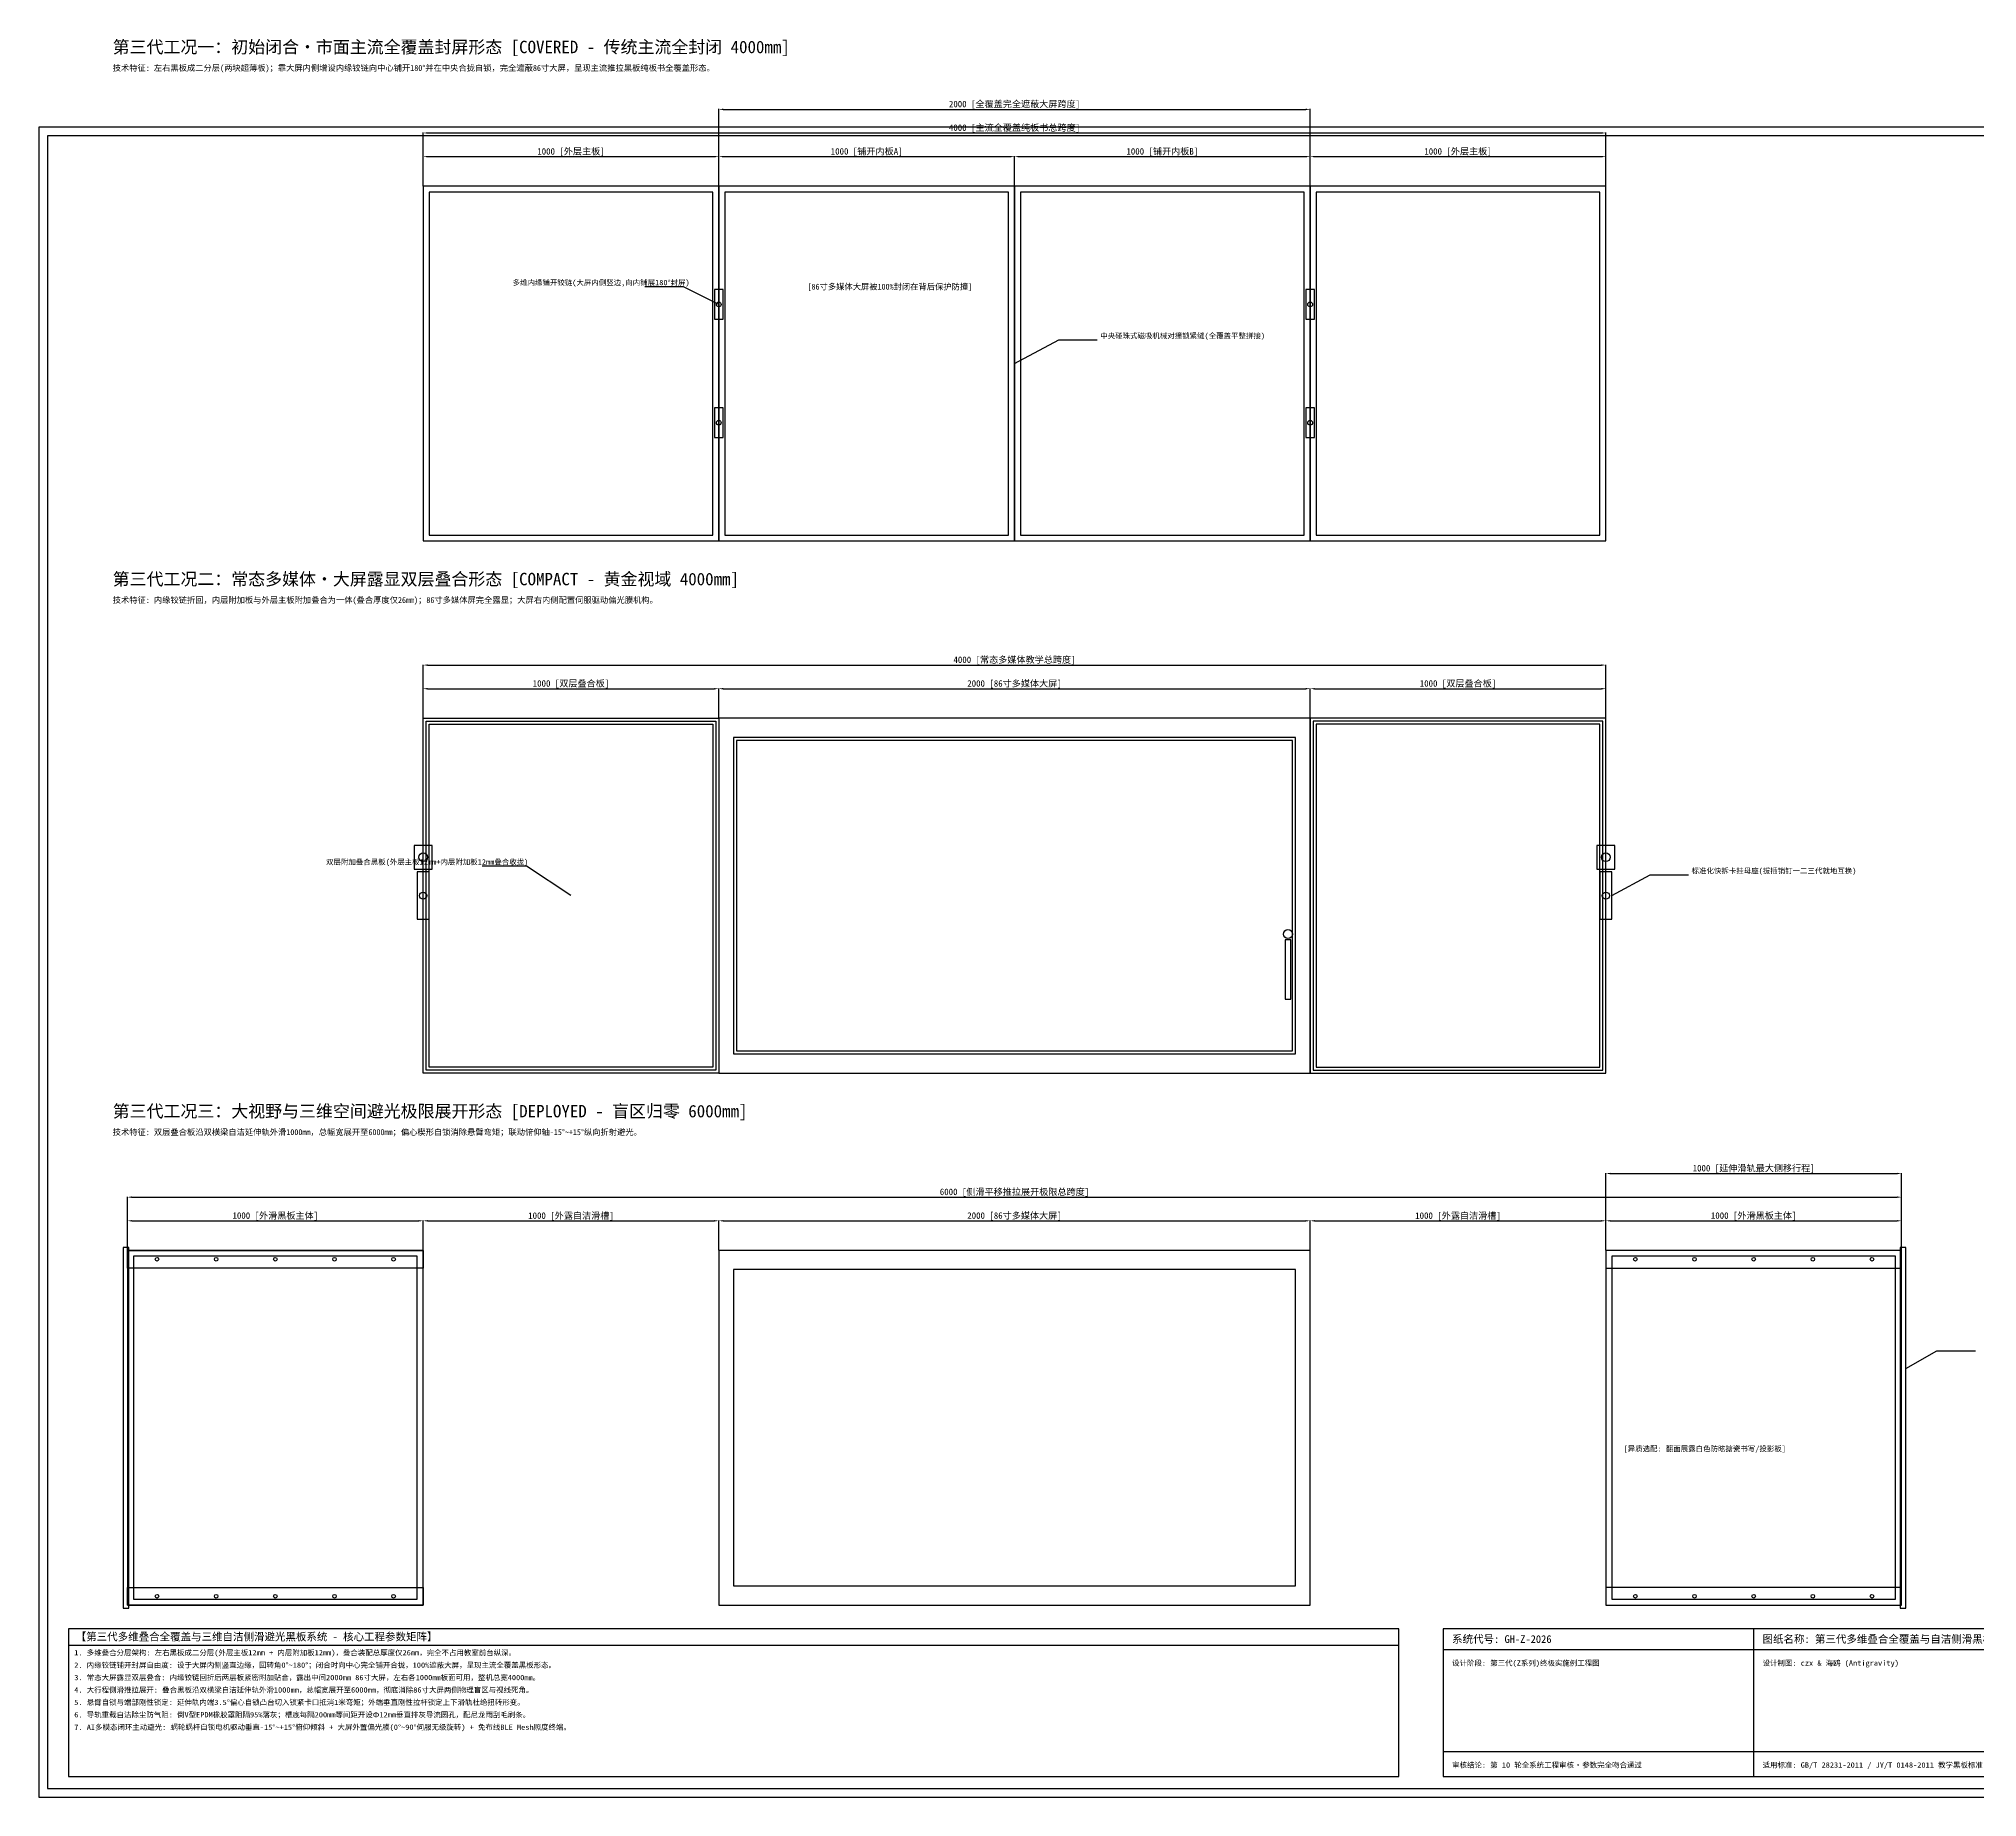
# Model space of a CAD drawing. Header units: millimetres. Extents: x -3300 to 6700, y -250 to 5699.
# Drawn here: x -3300 to 3256, y -250 to 5699 of the extents above; entities that cross this region are included whole.
import ezdxf

# ---------------------------------------------------------------- set-up
doc = ezdxf.new("R2010")
doc.units = ezdxf.units.MM
for name, color, linetype in [('01_FRAME_外框型材', 8, 'Continuous'), ('02_SCREEN_多媒体屏', 5, 'Continuous'), ('03_OUTER_BOARD_外主板', 3, 'Continuous'), ('04_INNER_BOARD_内附板', 2, 'Continuous'), ('05_INNER_HINGE_内缘铰链', 6, 'Continuous'), ('06_EXT_RAIL_延伸构件', 1, 'Continuous'), ('07_PITCH_YAW_运动副', 4, 'Continuous'), ('08_DIMS_尺寸标注', 1, 'Continuous'), ('09_TEXT_技术说明', 7, 'Continuous')]:
    doc.layers.add(name, color=color, linetype=linetype)
doc.styles.add('STYLE_GB_CN', font='simhei.ttf')
doc.dimstyles.new('ISO-25', dxfattribs={"dimtxt": 2.5, "dimasz": 2.5, "dimexe": 1.25, "dimexo": 0.625, "dimtad": 1, "dimdsep": 46, "dimtxsty": 'Standard', "dimcen": 2.5, "dimadec": 0, "dimazin": 0, "dimtfac": 1, "dimtmove": 0, "dimatfit": 3, "dimfxl": 1, "dimarcsym": 0})

# ---------------------------------------------------------------- blocks, each defined once
blk = doc.blocks.new('*D1')
at = {"layer": '08_DIMS_尺寸标注', "color": 0, "lineweight": -2, "transparency": 16777216}
for p, q in [((-2000, 5200.6), (-2000, 5301.2)), ((-1985, 5300), (-1015, 5300)), ((-1000, 5200.6), (-1000, 5301.2))]:
    blk.add_line(p, q, dxfattribs=at)
at = {"layer": '08_DIMS_尺寸标注', "color": 0, "transparency": 16777216}
for points in [[(-1985, 5302.5), (-1985, 5297.5), (-2000, 5300)], [(-1015, 5302.5), (-1015, 5297.5), (-1000, 5300)]]:
    blk.add_solid(points, dxfattribs=at)
at = {"layer": 'Defpoints', "color": 0, "transparency": 16777216}
for p in [(-1000, 5300), (-2000, 5200), (-1000, 5200)]:
    blk.add_point(p, dxfattribs=at)
at = {"layer": '08_DIMS_尺寸标注', "color": 0, "transparency": 16777216, "insert": (-1500, 5315.2), "char_height": 22, "attachment_point": 5, "style": 'STYLE_GB_CN'}
blk.add_mtext('1000 [外层主板]', dxfattribs=at)
blk = doc.blocks.new('*D2')
at = {"layer": '08_DIMS_尺寸标注', "color": 0, "lineweight": -2, "transparency": 16777216}
for p, q in [((-1000, 5200.6), (-1000, 5301.2)), ((-985, 5300), (-15, 5300)), ((0, 5200.6), (0, 5301.2))]:
    blk.add_line(p, q, dxfattribs=at)
at = {"layer": '08_DIMS_尺寸标注', "color": 0, "transparency": 16777216}
for points in [[(-985, 5302.5), (-985, 5297.5), (-1000, 5300)], [(-15, 5302.5), (-15, 5297.5), (0, 5300)]]:
    blk.add_solid(points, dxfattribs=at)
at = {"layer": 'Defpoints', "color": 0, "transparency": 16777216}
for p in [(0, 5300), (-1000, 5200), (0, 5200)]:
    blk.add_point(p, dxfattribs=at)
at = {"layer": '08_DIMS_尺寸标注', "color": 0, "transparency": 16777216, "insert": (-500, 5315.3), "char_height": 22, "attachment_point": 5, "style": 'STYLE_GB_CN'}
blk.add_mtext('1000 [铺开内板A]', dxfattribs=at)
blk = doc.blocks.new('*D3')
at = {"layer": '08_DIMS_尺寸标注', "color": 0, "lineweight": -2, "transparency": 16777216}
for p, q in [((0, 5200.6), (0, 5301.2)), ((15, 5300), (985, 5300)), ((1000, 5200.6), (1000, 5301.2))]:
    blk.add_line(p, q, dxfattribs=at)
at = {"layer": '08_DIMS_尺寸标注', "color": 0, "transparency": 16777216}
for points in [[(15, 5302.5), (15, 5297.5), (0, 5300)], [(985, 5302.5), (985, 5297.5), (1000, 5300)]]:
    blk.add_solid(points, dxfattribs=at)
at = {"layer": 'Defpoints', "color": 0, "transparency": 16777216}
for p in [(1000, 5300), (0, 5200), (1000, 5200)]:
    blk.add_point(p, dxfattribs=at)
at = {"layer": '08_DIMS_尺寸标注', "color": 0, "transparency": 16777216, "insert": (500, 5315.3), "char_height": 22, "attachment_point": 5, "style": 'STYLE_GB_CN'}
blk.add_mtext('1000 [铺开内板B]', dxfattribs=at)
blk = doc.blocks.new('*D4')
at = {"layer": '08_DIMS_尺寸标注', "color": 0, "lineweight": -2, "transparency": 16777216}
for p, q in [((1000, 5200.6), (1000, 5301.2)), ((1015, 5300), (1985, 5300)), ((2000, 5200.6), (2000, 5301.2))]:
    blk.add_line(p, q, dxfattribs=at)
at = {"layer": '08_DIMS_尺寸标注', "color": 0, "transparency": 16777216}
for points in [[(1015, 5302.5), (1015, 5297.5), (1000, 5300)], [(1985, 5302.5), (1985, 5297.5), (2000, 5300)]]:
    blk.add_solid(points, dxfattribs=at)
at = {"layer": 'Defpoints', "color": 0, "transparency": 16777216}
for p in [(2000, 5300), (1000, 5200), (2000, 5200)]:
    blk.add_point(p, dxfattribs=at)
at = {"layer": '08_DIMS_尺寸标注', "color": 0, "transparency": 16777216, "insert": (1500, 5315.2), "char_height": 22, "attachment_point": 5, "style": 'STYLE_GB_CN'}
blk.add_mtext('1000 [外层主板]', dxfattribs=at)
blk = doc.blocks.new('*D5')
at = {"layer": '08_DIMS_尺寸标注', "color": 0, "lineweight": -2, "transparency": 16777216}
for p, q in [((-2000, 5200.6), (-2000, 5381.2)), ((-1985, 5380), (1985, 5380)), ((2000, 5200.6), (2000, 5381.2))]:
    blk.add_line(p, q, dxfattribs=at)
at = {"layer": '08_DIMS_尺寸标注', "color": 0, "transparency": 16777216}
for points in [[(-1985, 5382.5), (-1985, 5377.5), (-2000, 5380)], [(1985, 5382.5), (1985, 5377.5), (2000, 5380)]]:
    blk.add_solid(points, dxfattribs=at)
at = {"layer": 'Defpoints', "color": 0, "transparency": 16777216}
for p in [(2000, 5380), (-2000, 5200), (2000, 5200)]:
    blk.add_point(p, dxfattribs=at)
at = {"layer": '08_DIMS_尺寸标注', "color": 0, "transparency": 16777216, "insert": (0, 5395.5), "char_height": 22, "attachment_point": 5, "style": 'STYLE_GB_CN'}
blk.add_mtext('4000 [主流全覆盖纯板书总跨度]', dxfattribs=at)
blk = doc.blocks.new('*D6')
at = {"layer": '08_DIMS_尺寸标注', "color": 0, "lineweight": -2, "transparency": 16777216}
for p, q in [((-1000, 5200.6), (-1000, 5461.2)), ((-985, 5460), (985, 5460)), ((1000, 5200.6), (1000, 5461.2))]:
    blk.add_line(p, q, dxfattribs=at)
at = {"layer": '08_DIMS_尺寸标注', "color": 0, "transparency": 16777216}
for points in [[(-985, 5462.5), (-985, 5457.5), (-1000, 5460)], [(985, 5462.5), (985, 5457.5), (1000, 5460)]]:
    blk.add_solid(points, dxfattribs=at)
at = {"layer": 'Defpoints', "color": 0, "transparency": 16777216}
for p in [(1000, 5460), (-1000, 5200), (1000, 5200)]:
    blk.add_point(p, dxfattribs=at)
at = {"layer": '08_DIMS_尺寸标注', "color": 0, "transparency": 16777216, "insert": (0, 5475.5), "char_height": 22, "attachment_point": 5, "style": 'STYLE_GB_CN'}
blk.add_mtext('2000 [全覆盖完全遮蔽大屏跨度]', dxfattribs=at)
blk = doc.blocks.new('*D7')
at = {"layer": '08_DIMS_尺寸标注', "color": 0, "lineweight": -2, "transparency": 16777216}
for p, q in [((-2000, 3400.6), (-2000, 3501.2)), ((-1985, 3500), (-1015, 3500)), ((-1000, 3400.6), (-1000, 3501.2))]:
    blk.add_line(p, q, dxfattribs=at)
at = {"layer": '08_DIMS_尺寸标注', "color": 0, "transparency": 16777216}
for points in [[(-1985, 3502.5), (-1985, 3497.5), (-2000, 3500)], [(-1015, 3502.5), (-1015, 3497.5), (-1000, 3500)]]:
    blk.add_solid(points, dxfattribs=at)
at = {"layer": 'Defpoints', "color": 0, "transparency": 16777216}
for p in [(-1000, 3500), (-2000, 3400), (-1000, 3400)]:
    blk.add_point(p, dxfattribs=at)
at = {"layer": '08_DIMS_尺寸标注', "color": 0, "transparency": 16777216, "insert": (-1500, 3515.3), "char_height": 22, "attachment_point": 5, "style": 'STYLE_GB_CN'}
blk.add_mtext('1000 [双层叠合板]', dxfattribs=at)
blk = doc.blocks.new('*D8')
at = {"layer": '08_DIMS_尺寸标注', "color": 0, "lineweight": -2, "transparency": 16777216}
for p, q in [((-1000, 3400.6), (-1000, 3501.2)), ((-985, 3500), (985, 3500)), ((1000, 3400.6), (1000, 3501.2))]:
    blk.add_line(p, q, dxfattribs=at)
at = {"layer": '08_DIMS_尺寸标注', "color": 0, "transparency": 16777216}
for points in [[(-985, 3502.5), (-985, 3497.5), (-1000, 3500)], [(985, 3502.5), (985, 3497.5), (1000, 3500)]]:
    blk.add_solid(points, dxfattribs=at)
at = {"layer": 'Defpoints', "color": 0, "transparency": 16777216}
for p in [(1000, 3500), (-1000, 3400), (1000, 3400)]:
    blk.add_point(p, dxfattribs=at)
at = {"layer": '08_DIMS_尺寸标注', "color": 0, "transparency": 16777216, "insert": (0, 3515.2), "char_height": 22, "attachment_point": 5, "style": 'STYLE_GB_CN'}
blk.add_mtext('2000 [86寸多媒体大屏]', dxfattribs=at)
blk = doc.blocks.new('*D9')
at = {"layer": '08_DIMS_尺寸标注', "color": 0, "lineweight": -2, "transparency": 16777216}
for p, q in [((1000, 3400.6), (1000, 3501.2)), ((1015, 3500), (1985, 3500)), ((2000, 3400.6), (2000, 3501.2))]:
    blk.add_line(p, q, dxfattribs=at)
at = {"layer": '08_DIMS_尺寸标注', "color": 0, "transparency": 16777216}
for points in [[(1015, 3502.5), (1015, 3497.5), (1000, 3500)], [(1985, 3502.5), (1985, 3497.5), (2000, 3500)]]:
    blk.add_solid(points, dxfattribs=at)
at = {"layer": 'Defpoints', "color": 0, "transparency": 16777216}
for p in [(2000, 3500), (1000, 3400), (2000, 3400)]:
    blk.add_point(p, dxfattribs=at)
at = {"layer": '08_DIMS_尺寸标注', "color": 0, "transparency": 16777216, "insert": (1500, 3515.3), "char_height": 22, "attachment_point": 5, "style": 'STYLE_GB_CN'}
blk.add_mtext('1000 [双层叠合板]', dxfattribs=at)
blk = doc.blocks.new('*D10')
at = {"layer": '08_DIMS_尺寸标注', "color": 0, "lineweight": -2, "transparency": 16777216}
for p, q in [((-2000, 3400.6), (-2000, 3581.2)), ((-1985, 3580), (1985, 3580)), ((2000, 3400.6), (2000, 3581.2))]:
    blk.add_line(p, q, dxfattribs=at)
at = {"layer": '08_DIMS_尺寸标注', "color": 0, "transparency": 16777216}
for points in [[(-1985, 3582.5), (-1985, 3577.5), (-2000, 3580)], [(1985, 3582.5), (1985, 3577.5), (2000, 3580)]]:
    blk.add_solid(points, dxfattribs=at)
at = {"layer": 'Defpoints', "color": 0, "transparency": 16777216}
for p in [(2000, 3580), (-2000, 3400), (2000, 3400)]:
    blk.add_point(p, dxfattribs=at)
at = {"layer": '08_DIMS_尺寸标注', "color": 0, "transparency": 16777216, "insert": (0, 3595.5), "char_height": 22, "attachment_point": 5, "style": 'STYLE_GB_CN'}
blk.add_mtext('4000 [常态多媒体教学总跨度]', dxfattribs=at)
blk = doc.blocks.new('*D11')
at = {"layer": '08_DIMS_尺寸标注', "color": 0, "lineweight": -2, "transparency": 16777216}
for p, q in [((-3000, 1600.6), (-3000, 1701.2)), ((-2985, 1700), (-2015, 1700)), ((-2000, 1600.6), (-2000, 1701.2))]:
    blk.add_line(p, q, dxfattribs=at)
at = {"layer": '08_DIMS_尺寸标注', "color": 0, "transparency": 16777216}
for points in [[(-2985, 1702.5), (-2985, 1697.5), (-3000, 1700)], [(-2015, 1702.5), (-2015, 1697.5), (-2000, 1700)]]:
    blk.add_solid(points, dxfattribs=at)
at = {"layer": 'Defpoints', "color": 0, "transparency": 16777216}
for p in [(-2000, 1700), (-3000, 1600), (-2000, 1600)]:
    blk.add_point(p, dxfattribs=at)
at = {"layer": '08_DIMS_尺寸标注', "color": 0, "transparency": 16777216, "insert": (-2500, 1715.2), "char_height": 22, "attachment_point": 5, "style": 'STYLE_GB_CN'}
blk.add_mtext('1000 [外滑黑板主体]', dxfattribs=at)
blk = doc.blocks.new('*D12')
at = {"layer": '08_DIMS_尺寸标注', "color": 0, "lineweight": -2, "transparency": 16777216}
for p, q in [((-2000, 1600.6), (-2000, 1701.2)), ((-1985, 1700), (-1015, 1700)), ((-1000, 1600.6), (-1000, 1701.2))]:
    blk.add_line(p, q, dxfattribs=at)
at = {"layer": '08_DIMS_尺寸标注', "color": 0, "transparency": 16777216}
for points in [[(-1985, 1702.5), (-1985, 1697.5), (-2000, 1700)], [(-1015, 1702.5), (-1015, 1697.5), (-1000, 1700)]]:
    blk.add_solid(points, dxfattribs=at)
at = {"layer": 'Defpoints', "color": 0, "transparency": 16777216}
for p in [(-1000, 1700), (-2000, 1600), (-1000, 1600)]:
    blk.add_point(p, dxfattribs=at)
at = {"layer": '08_DIMS_尺寸标注', "color": 0, "transparency": 16777216, "insert": (-1500, 1715.1), "char_height": 22, "attachment_point": 5, "style": 'STYLE_GB_CN'}
blk.add_mtext('1000 [外露自洁滑槽]', dxfattribs=at)
blk = doc.blocks.new('*D13')
at = {"layer": '08_DIMS_尺寸标注', "color": 0, "lineweight": -2, "transparency": 16777216}
for p, q in [((-1000, 1600.6), (-1000, 1701.2)), ((-985, 1700), (985, 1700)), ((1000, 1600.6), (1000, 1701.2))]:
    blk.add_line(p, q, dxfattribs=at)
at = {"layer": '08_DIMS_尺寸标注', "color": 0, "transparency": 16777216}
for points in [[(-985, 1702.5), (-985, 1697.5), (-1000, 1700)], [(985, 1702.5), (985, 1697.5), (1000, 1700)]]:
    blk.add_solid(points, dxfattribs=at)
at = {"layer": 'Defpoints', "color": 0, "transparency": 16777216}
for p in [(1000, 1700), (-1000, 1600), (1000, 1600)]:
    blk.add_point(p, dxfattribs=at)
at = {"layer": '08_DIMS_尺寸标注', "color": 0, "transparency": 16777216, "insert": (0, 1715.2), "char_height": 22, "attachment_point": 5, "style": 'STYLE_GB_CN'}
blk.add_mtext('2000 [86寸多媒体大屏]', dxfattribs=at)
blk = doc.blocks.new('*D14')
at = {"layer": '08_DIMS_尺寸标注', "color": 0, "lineweight": -2, "transparency": 16777216}
for p, q in [((1000, 1600.6), (1000, 1701.2)), ((1015, 1700), (1985, 1700)), ((2000, 1600.6), (2000, 1701.2))]:
    blk.add_line(p, q, dxfattribs=at)
at = {"layer": '08_DIMS_尺寸标注', "color": 0, "transparency": 16777216}
for points in [[(1015, 1702.5), (1015, 1697.5), (1000, 1700)], [(1985, 1702.5), (1985, 1697.5), (2000, 1700)]]:
    blk.add_solid(points, dxfattribs=at)
at = {"layer": 'Defpoints', "color": 0, "transparency": 16777216}
for p in [(2000, 1700), (1000, 1600), (2000, 1600)]:
    blk.add_point(p, dxfattribs=at)
at = {"layer": '08_DIMS_尺寸标注', "color": 0, "transparency": 16777216, "insert": (1500, 1715.1), "char_height": 22, "attachment_point": 5, "style": 'STYLE_GB_CN'}
blk.add_mtext('1000 [外露自洁滑槽]', dxfattribs=at)
blk = doc.blocks.new('*D15')
at = {"layer": '08_DIMS_尺寸标注', "color": 0, "lineweight": -2, "transparency": 16777216}
for p, q in [((2000, 1600.6), (2000, 1701.2)), ((2015, 1700), (2985, 1700)), ((3000, 1600.6), (3000, 1701.2))]:
    blk.add_line(p, q, dxfattribs=at)
at = {"layer": '08_DIMS_尺寸标注', "color": 0, "transparency": 16777216}
for points in [[(2015, 1702.5), (2015, 1697.5), (2000, 1700)], [(2985, 1702.5), (2985, 1697.5), (3000, 1700)]]:
    blk.add_solid(points, dxfattribs=at)
at = {"layer": 'Defpoints', "color": 0, "transparency": 16777216}
for p in [(3000, 1700), (2000, 1600), (3000, 1600)]:
    blk.add_point(p, dxfattribs=at)
at = {"layer": '08_DIMS_尺寸标注', "color": 0, "transparency": 16777216, "insert": (2500, 1715.2), "char_height": 22, "attachment_point": 5, "style": 'STYLE_GB_CN'}
blk.add_mtext('1000 [外滑黑板主体]', dxfattribs=at)
blk = doc.blocks.new('*D16')
at = {"layer": '08_DIMS_尺寸标注', "color": 0, "lineweight": -2, "transparency": 16777216}
for p, q in [((-3000, 1600.6), (-3000, 1781.2)), ((-2985, 1780), (2985, 1780)), ((3000, 1600.6), (3000, 1781.2))]:
    blk.add_line(p, q, dxfattribs=at)
at = {"layer": '08_DIMS_尺寸标注', "color": 0, "transparency": 16777216}
for points in [[(-2985, 1782.5), (-2985, 1777.5), (-3000, 1780)], [(2985, 1782.5), (2985, 1777.5), (3000, 1780)]]:
    blk.add_solid(points, dxfattribs=at)
at = {"layer": 'Defpoints', "color": 0, "transparency": 16777216}
for p in [(3000, 1780), (-3000, 1600), (3000, 1600)]:
    blk.add_point(p, dxfattribs=at)
at = {"layer": '08_DIMS_尺寸标注', "color": 0, "transparency": 16777216, "insert": (0, 1795.4), "char_height": 22, "attachment_point": 5, "style": 'STYLE_GB_CN'}
blk.add_mtext('6000 [侧滑平移推拉展开极限总跨度]', dxfattribs=at)
blk = doc.blocks.new('*D17')
at = {"layer": '08_DIMS_尺寸标注', "color": 0, "lineweight": -2, "transparency": 16777216}
for p, q in [((2000, 1600.6), (2000, 1861.2)), ((2015, 1860), (2985, 1860)), ((3000, 1600.6), (3000, 1861.2))]:
    blk.add_line(p, q, dxfattribs=at)
at = {"layer": '08_DIMS_尺寸标注', "color": 0, "transparency": 16777216}
for points in [[(2015, 1862.5), (2015, 1857.5), (2000, 1860)], [(2985, 1862.5), (2985, 1857.5), (3000, 1860)]]:
    blk.add_solid(points, dxfattribs=at)
at = {"layer": 'Defpoints', "color": 0, "transparency": 16777216}
for p in [(3000, 1860), (2000, 1600), (3000, 1600)]:
    blk.add_point(p, dxfattribs=at)
at = {"layer": '08_DIMS_尺寸标注', "color": 0, "transparency": 16777216, "insert": (2500, 1875.4), "char_height": 22, "attachment_point": 5, "style": 'STYLE_GB_CN'}
blk.add_mtext('1000 [延伸滑轨最大侧移行程]', dxfattribs=at)

msp = doc.modelspace()

# ---------------------------------------------------------------- linework, layer by layer
at = {"layer": '01_FRAME_外框型材', "color": 8}
for p, q in [((-3200, 265), (1300, 265)), ((2500, -180), (2500, 320)), ((1450, 250), (6600, 250)), ((1450, -95), (6600, -95))]:
    msp.add_line(p, q, dxfattribs=at)
for points in [[(-3300, -250), (6700, -250), (6700, 5400), (-3300, 5400)], [(-3270, -220), (6670, -220), (6670, 5370), (-3270, 5370)], [(-1000, 2200), (1000, 2200), (1000, 3400), (-1000, 3400)], [(-2000, 1540), (-3000, 1540), (-3000, 1600), (-2000, 1600)], [(-1000, 400), (1000, 400), (1000, 1600), (-1000, 1600)], [(2000, 1540), (3000, 1540), (3000, 1600), (2000, 1600)], [(-2000, 400), (-3000, 400), (-3000, 460), (-2000, 460)], [(2000, 400), (3000, 400), (3000, 460), (2000, 460)], [(-3200, -180), (1300, -180), (1300, 320), (-3200, 320)], [(1450, -180), (6600, -180), (6600, 320), (1450, 320)]]:
    msp.add_lwpolyline(points, close=True, dxfattribs=at)
at = {"layer": '02_SCREEN_多媒体屏', "color": 5}
for points in [[(-1000, 4000), (1000, 4000), (1000, 5200), (-1000, 5200)], [(-950, 2265), (950, 2265), (950, 3335), (-950, 3335)], [(-940, 2275), (940, 2275), (940, 3325), (-940, 3325)], [(-950, 465), (950, 465), (950, 1535), (-950, 1535)]]:
    msp.add_lwpolyline(points, close=True, dxfattribs=at)
at = {"layer": '03_OUTER_BOARD_外主板', "color": 3}
for points in [[(-2000, 4000), (-1000, 4000), (-1000, 5200), (-2000, 5200)], [(-1980, 4020), (-1020, 4020), (-1020, 5180), (-1980, 5180)], [(1000, 4000), (2000, 4000), (2000, 5200), (1000, 5200)], [(1020, 4020), (1980, 4020), (1980, 5180), (1020, 5180)], [(-1000, 2200), (-2000, 2200), (-2000, 3400), (-1000, 3400)], [(-1020, 2220), (-1980, 2220), (-1980, 3380), (-1020, 3380)], [(1000, 2200), (2000, 2200), (2000, 3400), (1000, 3400)], [(1020, 2220), (1980, 2220), (1980, 3380), (1020, 3380)], [(-3000, 400), (-2000, 400), (-2000, 1600), (-3000, 1600)], [(-2980, 420), (-2020, 420), (-2020, 1580), (-2980, 1580)]]:
    msp.add_lwpolyline(points, close=True, dxfattribs=at)
at = {"layer": '04_INNER_BOARD_内附板', "color": 2}
for points in [[(-1000, 4000), (0, 4000), (0, 5200), (-1000, 5200)], [(-980, 4020), (-20, 4020), (-20, 5180), (-980, 5180)], [(0, 4000), (1000, 4000), (1000, 5200), (0, 5200)], [(20, 4020), (980, 4020), (980, 5180), (20, 5180)], [(-1010, 2210), (-1990, 2210), (-1990, 3390), (-1010, 3390)], [(1010, 2210), (1990, 2210), (1990, 3390), (1010, 3390)]]:
    msp.add_lwpolyline(points, close=True, dxfattribs=at)
at = {"layer": '05_INNER_HINGE_内缘铰链', "color": 6}
for points in [[(-1015, 4750), (-985, 4750), (-985, 4850), (-1015, 4850)], [(985, 4750), (1015, 4750), (1015, 4850), (985, 4850)], [(-1015, 4350), (-985, 4350), (-985, 4450), (-1015, 4450)], [(985, 4350), (1015, 4350), (1015, 4450), (985, 4450)]]:
    msp.add_lwpolyline(points, close=True, dxfattribs=at)
for centre, radius in [((-1000, 4800), 8), ((1000, 4800), 8), ((-1000, 4400), 8), ((1000, 4400), 8), ((-2900, 1570), 6), ((-2700, 1570), 6), ((-2500, 1570), 6), ((-2300, 1570), 6), ((-2100, 1570), 6), ((2100, 1570), 6), ((2300, 1570), 6), ((2500, 1570), 6), ((2700, 1570), 6), ((2900, 1570), 6), ((-2900, 430), 6), ((-2700, 430), 6), ((-2500, 430), 6), ((-2300, 430), 6), ((-2100, 430), 6), ((2100, 430), 6), ((2300, 430), 6), ((2500, 430), 6), ((2700, 430), 6), ((2900, 430), 6)]:
    msp.add_circle(centre, radius, dxfattribs=at)
at = {"layer": '06_EXT_RAIL_延伸构件', "color": 1}
for points in [[(-3015, 390), (-2995, 390), (-2995, 1610), (-3015, 1610)], [(2000, 400), (3000, 400), (3000, 1600), (2000, 1600)], [(2995, 390), (3015, 390), (3015, 1610), (2995, 1610)]]:
    msp.add_lwpolyline(points, close=True, dxfattribs=at)
at = {"layer": '07_PITCH_YAW_运动副', "color": 2}
msp.add_line((940, 2300), (940, 3300), dxfattribs=at)
at = {"layer": '07_PITCH_YAW_运动副', "color": 4}
for points in [[(-2030, 2890), (-1970, 2890), (-1970, 2970), (-2030, 2970)], [(1970, 2890), (2030, 2890), (2030, 2970), (1970, 2970)], [(-2020, 2720), (-1980, 2720), (-1980, 2880), (-2020, 2880)], [(1980, 2720), (2020, 2720), (2020, 2880), (1980, 2880)]]:
    msp.add_lwpolyline(points, close=True, dxfattribs=at)
at = {"layer": '07_PITCH_YAW_运动副', "color": 2}
msp.add_lwpolyline([(915, 2450), (935, 2450), (935, 2650), (915, 2650)], close=True, dxfattribs=at)
at = {"layer": '07_PITCH_YAW_运动副', "color": 4}
for centre, radius in [((-2000, 2930), 15), ((2000, 2930), 15), ((-2000, 2800), 12), ((2000, 2800), 12)]:
    msp.add_circle(centre, radius, dxfattribs=at)
at = {"layer": '07_PITCH_YAW_运动副', "color": 2}
msp.add_circle((925, 2670), 15, dxfattribs=at)
at = {"layer": '09_TEXT_技术说明'}
for p, q in [((-1120, 4860), (-1250, 4860)), ((-1000, 4800), (-1120, 4860)), ((0, 4600), (150, 4680)), ((150, 4680), (280, 4680)), ((-1650, 2900), (-1800, 2900)), ((-1500, 2800), (-1650, 2900)), ((2020, 2800), (2150, 2870)), ((2150, 2870), (2280, 2870)), ((3015, 1200), (3120, 1260)), ((3120, 1260), (3250, 1260))]:
    msp.add_line(p, q, dxfattribs=at)
at = {"layer": '09_TEXT_技术说明', "color": 7}
msp.add_lwpolyline([(2020, 420), (2980, 420), (2980, 1580), (2020, 1580)], close=True, dxfattribs=at)

# ---------------------------------------------------------------- texts
at = {"layer": '02_SCREEN_多媒体屏', "color": 5, "style": 'STYLE_GB_CN'}
msp.add_text('[86寸多媒体大屏被100%封闭在背后保护防撞]', height=20, dxfattribs=at).set_placement((-700, 4850))
at = {"layer": '09_TEXT_技术说明', "color": 7, "style": 'STYLE_GB_CN'}
for s, height, p in [('第三代工况一：初始闭合·市面主流全覆盖封屏形态 [COVERED - 传统主流全封闭 4000mm]', 42, (-3050, 5650)), ('技术特征: 左右黑板成二分层(两块超薄板)；靠大屏内侧增设内缘铰链向中心铺开180°并在中央合拢自锁，完全遮蔽86寸大屏，呈现主流推拉黑板纯板书全覆盖形态。', 20, (-3050, 5590)), ('第三代工况二：常态多媒体·大屏露显双层叠合形态 [COMPACT - 黄金视域 4000mm]', 42, (-3050, 3850)), ('技术特征: 内缘铰链折回，内层附加板与外层主板附加叠合为一体(叠合厚度仅26mm)；86寸多媒体屏完全露显；大屏右内侧配置伺服驱动偏光膜机构。', 20, (-3050, 3790)), ('第三代工况三：大视野与三维空间避光极限展开形态 [DEPLOYED - 盲区归零 6000mm]', 42, (-3050, 2050)), ('技术特征: 双层叠合板沿双横梁自洁延伸轨外滑1000mm，总幅宽展开至6000mm；偏心楔形自锁消除悬臂弯矩；联动俯仰轴-15°~+15°纵向折射避光。', 20, (-3050, 1990)), ('[异质选配: 翻面展露白色防眩搪瓷书写/投影板]', 18, (2060, 920)), ('【第三代多维叠合全覆盖与三维自洁侧滑避光黑板系统 - 核心工程参数矩阵】', 26, (-3175, 280)), ('系统代号: GH-Z-2026', 26, (1480, 272)), ('图纸名称: 第三代多维叠合全覆盖与自洁侧滑黑板工程总装图', 26, (2530, 272)), ('2. 内缘铰链铺开封屏自由度: 设于大屏内侧竖直边缘，回转角0°~180°；闭合时向中心完全铺开合拢，100%遮蔽大屏，呈现主流全覆盖黑板形态。', 18, (-3180, 188)), ('1. 多维叠合分层架构: 左右黑板成二分层(外层主板12mm + 内层附加板12mm)，叠合装配总厚度仅26mm，完全不占用教室前台纵深。', 18, (-3180, 230)), ('设计阶段: 第三代(Z系列)终极实施例工程图', 18, (1480, 195)), ('设计制图: czx & 海鸥 (Antigravity)', 18, (2530, 195)), ('3. 常态大屏露显双层叠合: 内缘铰链回折后两层板紧密附加贴合，露出中间2000mm 86寸大屏，左右各1000mm板面可用，整机总宽4000mm。', 18, (-3180, 146)), ('4. 大行程侧滑推拉展开: 叠合黑板沿双横梁自洁延伸轨外滑1000mm，总幅宽展开至6000mm，彻底消除86寸大屏两侧物理盲区与视线死角。', 18, (-3180, 104)), ('5. 悬臂自锁与端部刚性锁定: 延伸轨内端3.5°偏心自锁凸台切入锁紧卡口抵消1米弯矩；外端垂直刚性拉杆锁定上下滑轨杜绝扭转形变。', 18, (-3180, 62)), ('6. 导轨重载自洁除尘防气阻: 倒V型EPDM橡胶罩阻隔95%落灰；槽底每隔200mm等间距开设Φ12mm垂直排灰导流圆孔，配尼龙雨刮毛刷条。', 18, (-3180, 20)), ('7. AI多模态闭环主动避光: 蜗轮蜗杆自锁电机驱动垂直-15°~+15°俯仰倾斜 + 大屏外置偏光膜(0°~90°伺服无级旋转) + 免布线BLE Mesh照度终端。', 18, (-3180, -22)), ('审核结论: 第 10 轮全系统工程审核·参数完全吻合通过', 18, (1480, -150)), ('适用标准: GB/T 28231-2011 / JY/T 0148-2011 教学黑板标准', 18, (2530, -150))]:
    msp.add_text(s, height=height, dxfattribs=at).set_placement(p)
at = {"layer": '09_TEXT_技术说明', "style": 'STYLE_GB_CN'}
for s, p in [('多维内缘铺开铰链(大屏内侧竖边,向内铺展180°封屏)', (-1697.4, 4865)), ('中央碰珠式磁吸机械对撞锁紧缝(全覆盖平整拼接)', (290, 4685)), ('双层附加叠合黑板(外层主板12mm+内层附加板12mm叠合收拢)', (-2328.4, 2905)), ('标准化快拆卡挂母座(拔插销钉一二三代就地互换)', (2290, 2875))]:
    msp.add_text(s, height=18, dxfattribs=at).set_placement(p)

# ---------------------------------------------------------------- dimensions: what is measured, and where the dimension line sits
at = {"layer": '08_DIMS_尺寸标注', "color": 1}
for p1, p2, distance, text, picture, middle in [((-1000, 5200), (1000, 5200), 260, '2000 [全覆盖完全遮蔽大屏跨度]', '*D6', (0, 5475.456)), ((-2000, 5200), (2000, 5200), 180, '4000 [主流全覆盖纯板书总跨度]', '*D5', (0, 5395.456)), ((-2000, 5200), (-1000, 5200), 100, '1000 [外层主板]', '*D1', (-1500, 5315.209)), ((-1000, 5200), (0, 5200), 100, '1000 [铺开内板A]', '*D2', (-500, 5315.271)), ((0, 5200), (1000, 5200), 100, '1000 [铺开内板B]', '*D3', (500, 5315.271)), ((1000, 5200), (2000, 5200), 100, '1000 [外层主板]', '*D4', (1500, 5315.209)), ((-2000, 3400), (2000, 3400), 180, '4000 [常态多媒体教学总跨度]', '*D10', (0, 3595.456)), ((-2000, 3400), (-1000, 3400), 100, '1000 [双层叠合板]', '*D7', (-1500, 3515.271)), ((-1000, 3400), (1000, 3400), 100, '2000 [86寸多媒体大屏]', '*D8', (0, 3515.209)), ((1000, 3400), (2000, 3400), 100, '1000 [双层叠合板]', '*D9', (1500, 3515.271)), ((2000, 1600), (3000, 1600), 260, '1000 [延伸滑轨最大侧移行程]', '*D17', (2500, 1875.395)), ((-3000, 1600), (3000, 1600), 180, '6000 [侧滑平移推拉展开极限总跨度]', '*D16', (0, 1795.395)), ((-3000, 1600), (-2000, 1600), 100, '1000 [外滑黑板主体]', '*D11', (-2500, 1715.209)), ((-2000, 1600), (-1000, 1600), 100, '1000 [外露自洁滑槽]', '*D12', (-1500, 1715.086)), ((-1000, 1600), (1000, 1600), 100, '2000 [86寸多媒体大屏]', '*D13', (0, 1715.209)), ((1000, 1600), (2000, 1600), 100, '1000 [外露自洁滑槽]', '*D14', (1500, 1715.086)), ((2000, 1600), (3000, 1600), 100, '1000 [外滑黑板主体]', '*D15', (2500, 1715.209))]:
    dim = msp.add_aligned_dim(p1=p1, p2=p2, distance=distance, text=text, dimstyle='ISO-25', override={"dimtxt": 22, "dimasz": 15, "dimtxsty": 'STYLE_GB_CN'}, dxfattribs=at)
    dim.commit()
    dim.dimension.update_dxf_attribs({"geometry": picture, "text_midpoint": middle})

doc.saveas('drawing.dxf')
